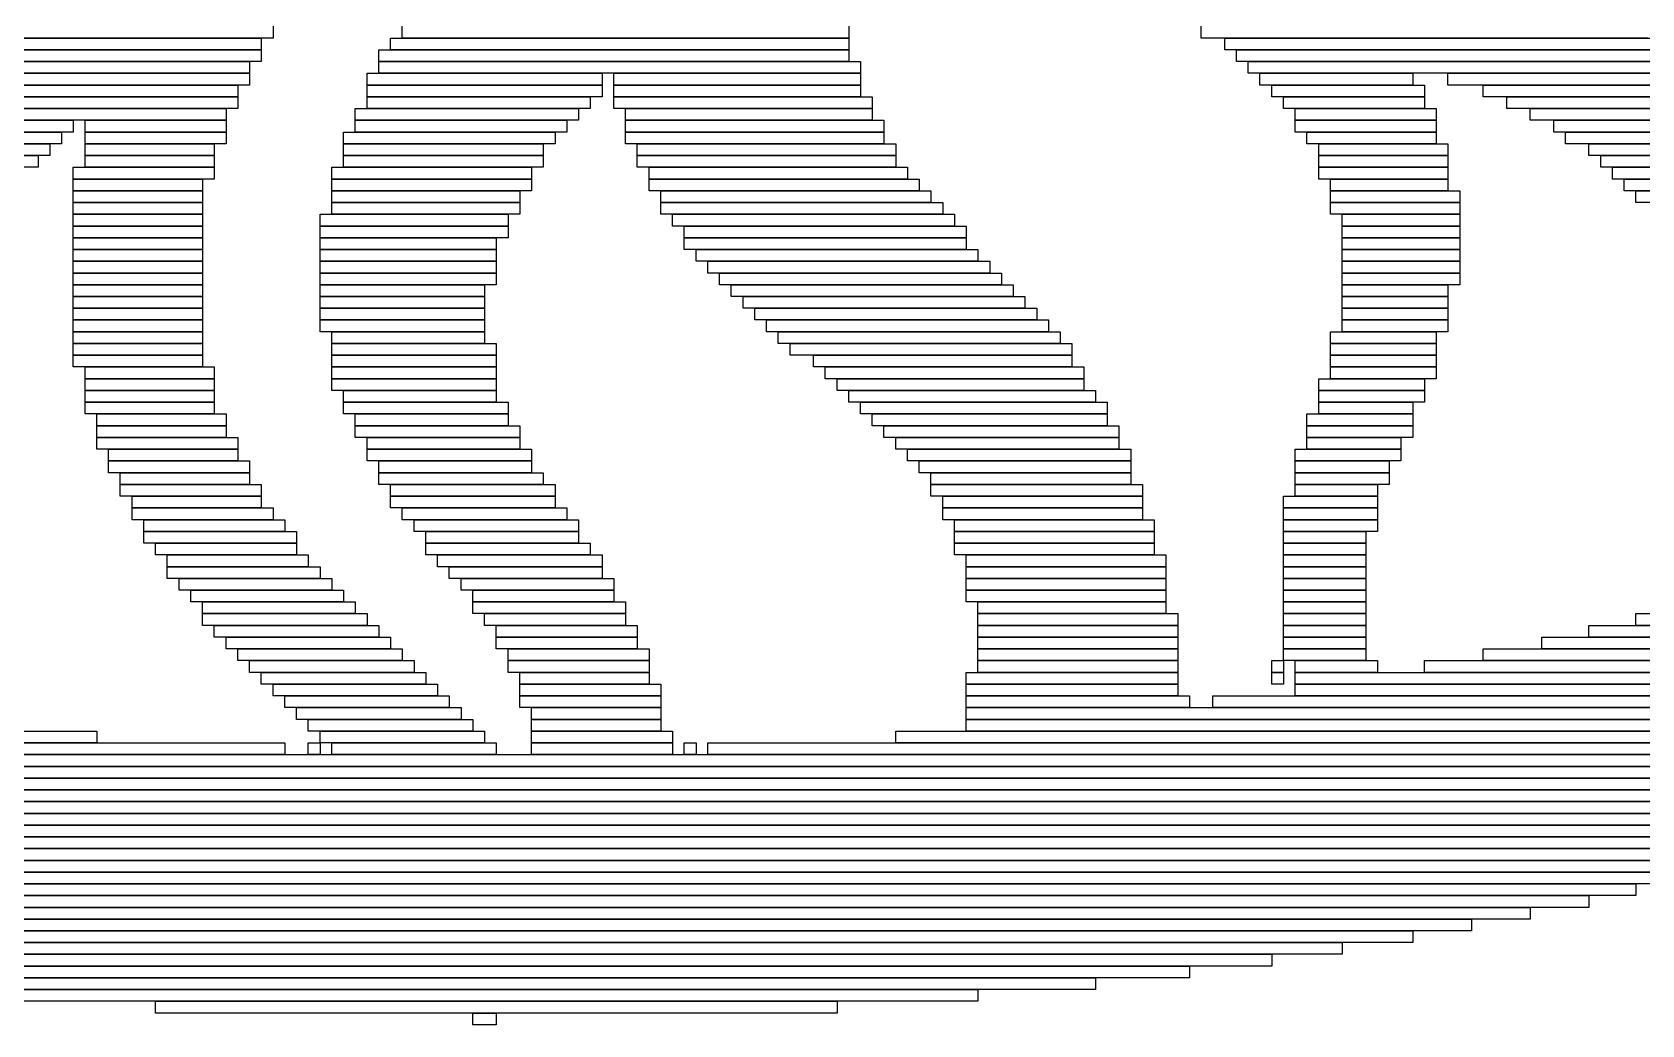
# Model space of a CAD drawing. Extents: x 48 to 975, y 50 to 982.
# Drawn here: x 471.5 to 608.5, y 50 to 134.5 of the extents above; entities that cross this region are included whole.
import ezdxf

# ---------------------------------------------------------------- set-up
doc = ezdxf.new("R2010")
doc.units = 0

msp = doc.modelspace()

# ---------------------------------------------------------------- linework, layer by layer
for p, q in [((492, 135), (492, 134)), ((503, 134), (503, 135)), ((541, 135), (541, 134)), ((571, 134), (571, 135)), ((457, 133), (491, 133)), ((458, 134), (491, 134)), ((491, 133), (458, 133)), ((492, 134), (459, 134)), ((491, 134), (491, 133)), ((491, 133), (491, 132)), ((501, 133), (541, 133)), ((501, 132), (501, 133)), ((502, 134), (541, 134)), ((502, 133), (502, 134)), ((541, 133), (502, 133)), ((541, 134), (503, 134)), ((541, 134), (541, 133)), ((541, 133), (541, 132)), ((609, 134), (571, 134)), ((573, 134), (611, 134)), ((573, 133), (573, 134)), ((611, 133), (573, 133)), ((574, 133), (612, 133)), ((574, 132), (574, 133)), ((456, 132), (490, 132)), ((491, 132), (457, 132)), ((490, 132), (490, 131)), ((541, 132), (501, 132)), ((501, 132), (542, 132)), ((501, 131), (501, 132)), ((542, 132), (542, 131)), ((612, 132), (574, 132)), ((575, 132), (613, 132)), ((575, 131), (575, 132)), ((455, 131), (490, 131)), ((490, 131), (456, 131)), ((490, 131), (490, 130)), ((500, 131), (520, 131)), ((500, 130), (500, 131)), ((542, 131), (501, 131)), ((520, 131), (520, 130)), ((521, 131), (542, 131)), ((521, 130), (521, 131)), ((542, 131), (542, 130)), ((613, 131), (575, 131)), ((576, 131), (589, 131)), ((576, 130), (576, 131)), ((589, 131), (589, 130)), ((592, 131), (614, 131)), ((592, 130), (592, 131)), ((453, 129), (489, 129)), ((454, 130), (489, 130)), ((489, 129), (454, 129)), ((490, 130), (455, 130)), ((489, 130), (489, 129)), ((489, 129), (489, 128)), ((520, 130), (500, 130)), ((500, 130), (520, 130)), ((500, 129), (500, 130)), ((520, 129), (500, 129)), ((500, 129), (519, 129)), ((500, 128), (500, 129)), ((519, 129), (519, 128)), ((520, 130), (520, 129)), ((542, 130), (521, 130)), ((521, 130), (542, 130)), ((521, 129), (521, 130)), ((542, 129), (521, 129)), ((521, 129), (543, 129)), ((521, 128), (521, 129)), ((542, 130), (542, 129)), ((543, 129), (543, 128)), ((589, 130), (576, 130)), ((577, 130), (590, 130)), ((577, 129), (577, 130)), ((590, 129), (577, 129)), ((578, 129), (590, 129)), ((578, 128), (578, 129)), ((590, 130), (590, 129)), ((590, 129), (590, 128)), ((614, 130), (592, 130)), ((595, 130), (615, 130)), ((595, 129), (595, 130)), ((615, 129), (595, 129)), ((597, 129), (616, 129)), ((597, 128), (597, 129)), ((452, 128), (488, 128)), ((489, 128), (453, 128)), ((488, 128), (488, 127)), ((499, 128), (518, 128)), ((499, 127), (499, 128)), ((519, 128), (500, 128)), ((518, 128), (518, 127)), ((543, 128), (521, 128)), ((522, 128), (543, 128)), ((522, 127), (522, 128)), ((543, 128), (543, 127)), ((590, 128), (578, 128)), ((579, 128), (591, 128)), ((579, 127), (579, 128)), ((591, 128), (591, 127)), ((616, 128), (597, 128)), ((599, 128), (616, 128)), ((599, 127), (599, 128)), ((451, 127), (475, 127)), ((488, 127), (452, 127)), ((475, 127), (475, 126)), ((476, 127), (488, 127)), ((476, 126), (476, 127)), ((488, 127), (488, 126)), ((518, 127), (499, 127)), ((499, 127), (517, 127)), ((499, 126), (499, 127)), ((517, 127), (517, 126)), ((543, 127), (522, 127)), ((522, 127), (544, 127)), ((522, 126), (522, 127)), ((544, 127), (544, 126)), ((591, 127), (579, 127)), ((579, 127), (591, 127)), ((579, 126), (579, 127)), ((591, 127), (591, 126)), ((616, 127), (599, 127)), ((601, 127), (617, 127)), ((601, 126), (601, 127)), ((449, 125), (473, 125)), ((450, 126), (474, 126)), ((474, 125), (450, 125)), ((475, 126), (451, 126)), ((473, 125), (473, 124)), ((474, 126), (474, 125)), ((488, 126), (476, 126)), ((476, 126), (488, 126)), ((476, 125), (476, 126)), ((488, 125), (476, 125)), ((476, 125), (487, 125)), ((476, 124), (476, 125)), ((487, 125), (487, 124)), ((488, 126), (488, 125)), ((498, 126), (516, 126)), ((498, 125), (498, 126)), ((516, 125), (498, 125)), ((498, 125), (515, 125)), ((498, 124), (498, 125)), ((517, 126), (499, 126)), ((515, 125), (515, 124)), ((516, 126), (516, 125)), ((544, 126), (522, 126)), ((522, 126), (544, 126)), ((522, 125), (522, 126)), ((544, 125), (522, 125)), ((523, 125), (545, 125)), ((523, 124), (523, 125)), ((544, 126), (544, 125)), ((545, 125), (545, 124)), ((591, 126), (579, 126)), ((580, 126), (591, 126)), ((580, 125), (580, 126)), ((591, 125), (580, 125)), ((581, 125), (592, 125)), ((581, 124), (581, 125)), ((591, 126), (591, 125)), ((592, 125), (592, 124)), ((617, 126), (601, 126)), ((602, 126), (618, 126)), ((602, 125), (602, 126)), ((618, 125), (602, 125)), ((604, 125), (619, 125)), ((604, 124), (604, 125)), ((448, 124), (472, 124)), ((473, 124), (449, 124)), ((472, 124), (472, 123)), ((487, 124), (476, 124)), ((476, 124), (487, 124)), ((476, 123), (476, 124)), ((487, 124), (487, 123)), ((515, 124), (498, 124)), ((498, 124), (515, 124)), ((498, 123), (498, 124)), ((515, 124), (515, 123)), ((545, 124), (523, 124)), ((523, 124), (545, 124)), ((523, 123), (523, 124)), ((545, 124), (545, 123)), ((592, 124), (581, 124)), ((581, 124), (592, 124)), ((581, 123), (581, 124)), ((592, 124), (592, 123)), ((619, 124), (604, 124)), ((605, 124), (619, 124)), ((605, 123), (605, 124)), ((472, 123), (448, 123)), ((475, 123), (487, 123)), ((475, 122), (475, 123)), ((487, 122), (475, 122)), ((475, 122), (486, 122)), ((475, 121), (475, 122)), ((487, 123), (476, 123)), ((486, 122), (486, 121)), ((487, 123), (487, 122)), ((497, 123), (514, 123)), ((497, 122), (497, 123)), ((514, 122), (497, 122)), ((497, 122), (514, 122)), ((497, 121), (497, 122)), ((515, 123), (498, 123)), ((514, 123), (514, 122)), ((514, 122), (514, 121)), ((545, 123), (523, 123)), ((524, 123), (546, 123)), ((524, 122), (524, 123)), ((546, 122), (524, 122)), ((524, 122), (547, 122)), ((524, 121), (524, 122)), ((546, 123), (546, 122)), ((547, 122), (547, 121)), ((592, 123), (581, 123)), ((581, 123), (592, 123)), ((581, 122), (581, 123)), ((592, 122), (581, 122)), ((582, 122), (592, 122)), ((582, 121), (582, 122)), ((592, 123), (592, 122)), ((592, 122), (592, 121)), ((619, 123), (605, 123)), ((606, 123), (620, 123)), ((606, 122), (606, 123)), ((620, 122), (606, 122)), ((607, 122), (621, 122)), ((607, 121), (607, 122)), ((486, 121), (475, 121)), ((475, 121), (486, 121)), ((475, 120), (475, 121)), ((486, 121), (486, 120)), ((514, 121), (497, 121)), ((497, 121), (513, 121)), ((497, 120), (497, 121)), ((513, 121), (513, 120)), ((547, 121), (524, 121)), ((525, 121), (548, 121)), ((525, 120), (525, 121)), ((548, 121), (548, 120)), ((592, 121), (582, 121)), ((582, 121), (593, 121)), ((582, 120), (582, 121)), ((593, 121), (593, 120)), ((621, 121), (607, 121)), ((608, 121), (621, 121)), ((608, 120), (608, 121)), ((486, 120), (475, 120)), ((475, 120), (486, 120)), ((475, 119), (475, 120)), ((486, 120), (486, 119)), ((513, 120), (497, 120)), ((497, 120), (513, 120)), ((497, 119), (497, 120)), ((513, 120), (513, 119)), ((548, 120), (525, 120)), ((525, 120), (549, 120)), ((525, 119), (525, 120)), ((549, 120), (549, 119)), ((593, 120), (582, 120)), ((582, 120), (593, 120)), ((582, 119), (582, 120)), ((593, 120), (593, 119)), ((621, 120), (608, 120)), ((486, 119), (475, 119)), ((475, 119), (486, 119)), ((475, 118), (475, 119)), ((486, 118), (475, 118)), ((475, 118), (486, 118)), ((475, 117), (475, 118)), ((486, 119), (486, 118)), ((486, 118), (486, 117)), ((496, 119), (512, 119)), ((496, 118), (496, 119)), ((512, 118), (496, 118)), ((496, 118), (512, 118)), ((496, 117), (496, 118)), ((513, 119), (497, 119)), ((512, 119), (512, 118)), ((512, 118), (512, 117)), ((549, 119), (525, 119)), ((526, 119), (550, 119)), ((526, 118), (526, 119)), ((550, 118), (526, 118)), ((527, 118), (551, 118)), ((527, 117), (527, 118)), ((550, 119), (550, 118)), ((551, 118), (551, 117)), ((593, 119), (582, 119)), ((583, 119), (593, 119)), ((583, 118), (583, 119)), ((593, 118), (583, 118)), ((583, 118), (593, 118)), ((583, 117), (583, 118)), ((593, 119), (593, 118)), ((593, 118), (593, 117)), ((486, 117), (475, 117)), ((475, 117), (486, 117)), ((475, 116), (475, 117)), ((486, 117), (486, 116)), ((512, 117), (496, 117)), ((496, 117), (511, 117)), ((496, 116), (496, 117)), ((511, 117), (511, 116)), ((551, 117), (527, 117)), ((527, 117), (551, 117)), ((527, 116), (527, 117)), ((551, 117), (551, 116)), ((593, 117), (583, 117)), ((583, 117), (593, 117)), ((583, 116), (583, 117)), ((593, 117), (593, 116)), ((486, 116), (475, 116)), ((475, 116), (486, 116)), ((475, 115), (475, 116)), ((486, 116), (486, 115)), ((511, 116), (496, 116)), ((496, 116), (511, 116)), ((496, 115), (496, 116)), ((511, 116), (511, 115)), ((551, 116), (527, 116)), ((528, 116), (552, 116)), ((528, 115), (528, 116)), ((552, 116), (552, 115)), ((593, 116), (583, 116)), ((583, 116), (593, 116)), ((583, 115), (583, 116)), ((593, 116), (593, 115)), ((486, 115), (475, 115)), ((475, 115), (486, 115)), ((475, 114), (475, 115)), ((486, 114), (475, 114)), ((475, 114), (486, 114)), ((475, 113), (475, 114)), ((486, 115), (486, 114)), ((486, 114), (486, 113)), ((511, 115), (496, 115)), ((496, 115), (511, 115)), ((496, 114), (496, 115)), ((511, 114), (496, 114)), ((496, 114), (511, 114)), ((496, 113), (496, 114)), ((511, 115), (511, 114)), ((511, 114), (511, 113)), ((552, 115), (528, 115)), ((529, 115), (553, 115)), ((529, 114), (529, 115)), ((553, 114), (529, 114)), ((530, 114), (554, 114)), ((530, 113), (530, 114)), ((553, 115), (553, 114)), ((554, 114), (554, 113)), ((593, 115), (583, 115)), ((583, 115), (593, 115)), ((583, 114), (583, 115)), ((593, 114), (583, 114)), ((583, 114), (593, 114)), ((583, 113), (583, 114)), ((593, 115), (593, 114)), ((593, 114), (593, 113)), ((486, 113), (475, 113)), ((475, 113), (486, 113)), ((475, 112), (475, 113)), ((486, 113), (486, 112)), ((511, 113), (496, 113)), ((496, 113), (510, 113)), ((496, 112), (496, 113)), ((510, 113), (510, 112)), ((554, 113), (530, 113)), ((531, 113), (555, 113)), ((531, 112), (531, 113)), ((555, 113), (555, 112)), ((593, 113), (583, 113)), ((583, 113), (592, 113)), ((583, 112), (583, 113)), ((592, 113), (592, 112)), ((486, 112), (475, 112)), ((475, 112), (486, 112)), ((475, 111), (475, 112)), ((486, 111), (475, 111)), ((475, 111), (486, 111)), ((475, 110), (475, 111)), ((486, 112), (486, 111)), ((486, 111), (486, 110)), ((510, 112), (496, 112)), ((496, 112), (510, 112)), ((496, 111), (496, 112)), ((510, 111), (496, 111)), ((496, 111), (510, 111)), ((496, 110), (496, 111)), ((510, 112), (510, 111)), ((510, 111), (510, 110)), ((555, 112), (531, 112)), ((532, 112), (556, 112)), ((532, 111), (532, 112)), ((556, 111), (532, 111)), ((533, 111), (557, 111)), ((533, 110), (533, 111)), ((556, 112), (556, 111)), ((557, 111), (557, 110)), ((592, 112), (583, 112)), ((583, 112), (592, 112)), ((583, 111), (583, 112)), ((592, 111), (583, 111)), ((583, 111), (592, 111)), ((583, 110), (583, 111)), ((592, 112), (592, 111)), ((592, 111), (592, 110)), ((486, 110), (475, 110)), ((475, 110), (486, 110)), ((475, 109), (475, 110)), ((486, 110), (486, 109)), ((510, 110), (496, 110)), ((496, 110), (510, 110)), ((496, 109), (496, 110)), ((510, 110), (510, 109)), ((557, 110), (533, 110)), ((534, 110), (558, 110)), ((534, 109), (534, 110)), ((558, 110), (558, 109)), ((592, 110), (583, 110)), ((583, 110), (592, 110)), ((583, 109), (583, 110)), ((592, 110), (592, 109)), ((486, 109), (475, 109)), ((475, 109), (486, 109)), ((475, 108), (475, 109)), ((486, 109), (486, 108)), ((510, 109), (496, 109)), ((497, 109), (510, 109)), ((497, 108), (497, 109)), ((510, 109), (510, 108)), ((558, 109), (534, 109)), ((535, 109), (559, 109)), ((535, 108), (535, 109)), ((559, 109), (559, 108)), ((582, 109), (591, 109)), ((582, 108), (582, 109)), ((592, 109), (583, 109)), ((591, 109), (591, 108)), ((486, 108), (475, 108)), ((475, 108), (486, 108)), ((475, 107), (475, 108)), ((486, 107), (475, 107)), ((475, 107), (486, 107)), ((475, 106), (475, 107)), ((486, 108), (486, 107)), ((486, 107), (486, 106)), ((510, 108), (497, 108)), ((497, 108), (511, 108)), ((497, 107), (497, 108)), ((511, 107), (497, 107)), ((497, 107), (511, 107)), ((497, 106), (497, 107)), ((511, 108), (511, 107)), ((511, 107), (511, 106)), ((559, 108), (535, 108)), ((536, 108), (560, 108)), ((536, 107), (536, 108)), ((560, 107), (536, 107)), ((538, 107), (560, 107)), ((538, 106), (538, 107)), ((560, 108), (560, 107)), ((560, 107), (560, 106)), ((591, 108), (582, 108)), ((582, 108), (591, 108)), ((582, 107), (582, 108)), ((591, 107), (582, 107)), ((582, 107), (591, 107)), ((582, 106), (582, 107)), ((591, 108), (591, 107)), ((591, 107), (591, 106)), ((486, 106), (475, 106)), ((476, 106), (487, 106)), ((476, 105), (476, 106)), ((487, 106), (487, 105)), ((511, 106), (497, 106)), ((497, 106), (511, 106)), ((497, 105), (497, 106)), ((511, 106), (511, 105)), ((560, 106), (538, 106)), ((539, 106), (561, 106)), ((539, 105), (539, 106)), ((561, 106), (561, 105)), ((591, 106), (582, 106)), ((582, 106), (591, 106)), ((582, 105), (582, 106)), ((591, 106), (591, 105)), ((487, 105), (476, 105)), ((476, 105), (487, 105)), ((476, 104), (476, 105)), ((487, 105), (487, 104)), ((511, 105), (497, 105)), ((497, 105), (511, 105)), ((497, 104), (497, 105)), ((511, 105), (511, 104)), ((561, 105), (539, 105)), ((540, 105), (561, 105)), ((540, 104), (540, 105)), ((561, 105), (561, 104)), ((581, 105), (590, 105)), ((581, 104), (581, 105)), ((591, 105), (582, 105)), ((590, 105), (590, 104)), ((487, 104), (476, 104)), ((476, 104), (487, 104)), ((476, 103), (476, 104)), ((487, 103), (476, 103)), ((476, 103), (487, 103)), ((476, 102), (476, 103)), ((487, 104), (487, 103)), ((487, 103), (487, 102)), ((511, 104), (497, 104)), ((498, 104), (511, 104)), ((498, 103), (498, 104)), ((511, 103), (498, 103)), ((498, 103), (512, 103)), ((498, 102), (498, 103)), ((511, 104), (511, 103)), ((512, 103), (512, 102)), ((561, 104), (540, 104)), ((541, 104), (562, 104)), ((541, 103), (541, 104)), ((562, 103), (541, 103)), ((542, 103), (563, 103)), ((542, 102), (542, 103)), ((562, 104), (562, 103)), ((563, 103), (563, 102)), ((590, 104), (581, 104)), ((581, 104), (590, 104)), ((581, 103), (581, 104)), ((590, 103), (581, 103)), ((581, 103), (589, 103)), ((581, 102), (581, 103)), ((589, 103), (589, 102)), ((590, 104), (590, 103)), ((487, 102), (476, 102)), ((477, 102), (488, 102)), ((477, 101), (477, 102)), ((488, 102), (488, 101)), ((512, 102), (498, 102)), ((499, 102), (512, 102)), ((499, 101), (499, 102)), ((512, 102), (512, 101)), ((563, 102), (542, 102)), ((543, 102), (563, 102)), ((543, 101), (543, 102)), ((563, 102), (563, 101)), ((580, 102), (589, 102)), ((580, 101), (580, 102)), ((589, 102), (581, 102)), ((589, 102), (589, 101)), ((488, 101), (477, 101)), ((477, 101), (488, 101)), ((477, 100), (477, 101)), ((488, 101), (488, 100)), ((512, 101), (499, 101)), ((499, 101), (513, 101)), ((499, 100), (499, 101)), ((513, 101), (513, 100)), ((563, 101), (543, 101)), ((544, 101), (564, 101)), ((544, 100), (544, 101)), ((564, 101), (564, 100)), ((589, 101), (580, 101)), ((580, 101), (589, 101)), ((580, 100), (580, 101)), ((589, 101), (589, 100)), ((488, 100), (477, 100)), ((477, 100), (489, 100)), ((477, 99), (477, 100)), ((489, 99), (477, 99)), ((478, 99), (489, 99)), ((478, 98), (478, 99)), ((489, 100), (489, 99)), ((489, 99), (489, 98)), ((513, 100), (499, 100)), ((500, 100), (513, 100)), ((500, 99), (500, 100)), ((513, 99), (500, 99)), ((500, 99), (514, 99)), ((500, 98), (500, 99)), ((513, 100), (513, 99)), ((514, 99), (514, 98)), ((564, 100), (544, 100)), ((545, 100), (564, 100)), ((545, 99), (545, 100)), ((564, 99), (545, 99)), ((546, 99), (565, 99)), ((546, 98), (546, 99)), ((564, 100), (564, 99)), ((565, 99), (565, 98)), ((579, 99), (588, 99)), ((579, 98), (579, 99)), ((589, 100), (580, 100)), ((580, 100), (588, 100)), ((580, 99), (580, 100)), ((588, 99), (580, 99)), ((588, 100), (588, 99)), ((588, 99), (588, 98)), ((489, 98), (478, 98)), ((478, 98), (490, 98)), ((478, 97), (478, 98)), ((490, 98), (490, 97)), ((514, 98), (500, 98)), ((501, 98), (514, 98)), ((501, 97), (501, 98)), ((514, 98), (514, 97)), ((565, 98), (546, 98)), ((547, 98), (565, 98)), ((547, 97), (547, 98)), ((565, 98), (565, 97)), ((588, 98), (579, 98)), ((579, 98), (587, 98)), ((579, 97), (579, 98)), ((587, 98), (587, 97)), ((490, 97), (478, 97)), ((479, 97), (490, 97)), ((479, 96), (479, 97)), ((490, 96), (479, 96)), ((479, 96), (491, 96)), ((479, 95), (479, 96)), ((490, 97), (490, 96)), ((491, 96), (491, 95)), ((514, 97), (501, 97)), ((501, 97), (515, 97)), ((501, 96), (501, 97)), ((515, 96), (501, 96)), ((502, 96), (516, 96)), ((502, 95), (502, 96)), ((515, 97), (515, 96)), ((516, 96), (516, 95)), ((565, 97), (547, 97)), ((548, 97), (565, 97)), ((548, 96), (548, 97)), ((565, 96), (548, 96)), ((548, 96), (566, 96)), ((548, 95), (548, 96)), ((565, 97), (565, 96)), ((566, 96), (566, 95)), ((587, 97), (579, 97)), ((579, 97), (587, 97)), ((579, 96), (579, 97)), ((587, 96), (579, 96)), ((579, 96), (586, 96)), ((579, 95), (579, 96)), ((586, 96), (586, 95)), ((587, 97), (587, 96)), ((491, 95), (479, 95)), ((480, 95), (491, 95)), ((480, 94), (480, 95)), ((491, 95), (491, 94)), ((516, 95), (502, 95)), ((502, 95), (516, 95)), ((502, 94), (502, 95)), ((516, 95), (516, 94)), ((566, 95), (548, 95)), ((549, 95), (566, 95)), ((549, 94), (549, 95)), ((566, 95), (566, 94)), ((578, 95), (586, 95)), ((578, 94), (578, 95)), ((586, 95), (579, 95)), ((586, 95), (586, 94)), ((491, 94), (480, 94)), ((480, 94), (492, 94)), ((480, 93), (480, 94)), ((492, 94), (492, 93)), ((516, 94), (502, 94)), ((503, 94), (517, 94)), ((503, 93), (503, 94)), ((517, 94), (517, 93)), ((566, 94), (549, 94)), ((549, 94), (566, 94)), ((549, 93), (549, 94)), ((566, 94), (566, 93)), ((586, 94), (578, 94)), ((578, 94), (586, 94)), ((578, 93), (578, 94)), ((586, 94), (586, 93)), ((492, 93), (480, 93)), ((481, 93), (493, 93)), ((481, 92), (481, 93)), ((493, 92), (481, 92)), ((481, 92), (494, 92)), ((481, 91), (481, 92)), ((493, 93), (493, 92)), ((494, 92), (494, 91)), ((517, 93), (503, 93)), ((504, 93), (518, 93)), ((504, 92), (504, 93)), ((518, 92), (504, 92)), ((505, 92), (518, 92)), ((505, 91), (505, 92)), ((518, 93), (518, 92)), ((518, 92), (518, 91)), ((566, 93), (549, 93)), ((550, 93), (567, 93)), ((550, 92), (550, 93)), ((567, 92), (550, 92)), ((550, 92), (567, 92)), ((550, 91), (550, 92)), ((567, 93), (567, 92)), ((567, 92), (567, 91)), ((586, 93), (578, 93)), ((578, 93), (586, 93)), ((578, 92), (578, 93)), ((586, 92), (578, 92)), ((578, 92), (585, 92)), ((578, 91), (578, 92)), ((585, 92), (585, 91)), ((586, 93), (586, 92)), ((494, 91), (481, 91)), ((482, 91), (494, 91)), ((482, 90), (482, 91)), ((494, 91), (494, 90)), ((518, 91), (505, 91)), ((505, 91), (519, 91)), ((505, 90), (505, 91)), ((519, 91), (519, 90)), ((567, 91), (550, 91)), ((550, 91), (567, 91)), ((550, 90), (550, 91)), ((567, 91), (567, 90)), ((585, 91), (578, 91)), ((578, 91), (585, 91)), ((578, 90), (578, 91)), ((585, 91), (585, 90)), ((494, 90), (482, 90)), ((483, 90), (495, 90)), ((483, 89), (483, 90)), ((495, 90), (495, 89)), ((519, 90), (505, 90)), ((506, 90), (520, 90)), ((506, 89), (506, 90)), ((520, 90), (520, 89)), ((567, 90), (550, 90)), ((551, 90), (568, 90)), ((551, 89), (551, 90)), ((568, 90), (568, 89)), ((585, 90), (578, 90)), ((578, 90), (585, 90)), ((578, 89), (578, 90)), ((585, 90), (585, 89)), ((495, 89), (483, 89)), ((483, 89), (496, 89)), ((483, 88), (483, 89)), ((496, 88), (483, 88)), ((484, 88), (497, 88)), ((484, 87), (484, 88)), ((496, 89), (496, 88)), ((497, 88), (497, 87)), ((520, 89), (506, 89)), ((507, 89), (520, 89)), ((507, 88), (507, 89)), ((520, 88), (507, 88)), ((508, 88), (521, 88)), ((508, 87), (508, 88)), ((520, 89), (520, 88)), ((521, 88), (521, 87)), ((568, 89), (551, 89)), ((551, 89), (568, 89)), ((551, 88), (551, 89)), ((568, 88), (551, 88)), ((551, 88), (568, 88)), ((551, 87), (551, 88)), ((568, 89), (568, 88)), ((568, 88), (568, 87)), ((585, 89), (578, 89)), ((578, 89), (585, 89)), ((578, 88), (578, 89)), ((585, 88), (578, 88)), ((578, 88), (585, 88)), ((578, 87), (578, 88)), ((585, 89), (585, 88)), ((585, 88), (585, 87)), ((497, 87), (484, 87)), ((485, 87), (498, 87)), ((485, 86), (485, 87)), ((498, 87), (498, 86)), ((521, 87), (508, 87)), ((509, 87), (521, 87)), ((509, 86), (509, 87)), ((521, 87), (521, 86)), ((568, 87), (551, 87)), ((551, 87), (568, 87)), ((551, 86), (551, 87)), ((568, 87), (568, 86)), ((585, 87), (578, 87)), ((578, 87), (585, 87)), ((578, 86), (578, 87)), ((585, 87), (585, 86)), ((498, 86), (485, 86)), ((486, 86), (499, 86)), ((486, 85), (486, 86)), ((499, 85), (486, 85)), ((486, 85), (500, 85)), ((486, 84), (486, 85)), ((499, 86), (499, 85)), ((500, 85), (500, 84)), ((521, 86), (509, 86)), ((509, 86), (522, 86)), ((509, 85), (509, 86)), ((522, 85), (509, 85)), ((510, 85), (522, 85)), ((510, 84), (510, 85)), ((522, 86), (522, 85)), ((522, 85), (522, 84)), ((568, 86), (551, 86)), ((552, 86), (568, 86)), ((552, 85), (552, 86)), ((568, 85), (552, 85)), ((552, 85), (569, 85)), ((552, 84), (552, 85)), ((568, 86), (568, 85)), ((569, 85), (569, 84)), ((585, 86), (578, 86)), ((578, 86), (585, 86)), ((578, 85), (578, 86)), ((585, 85), (578, 85)), ((578, 85), (585, 85)), ((578, 84), (578, 85)), ((585, 86), (585, 85)), ((585, 85), (585, 84)), ((608, 85), (680, 85)), ((608, 84), (608, 85)), ((500, 84), (486, 84)), ((487, 84), (501, 84)), ((487, 83), (487, 84)), ((501, 84), (501, 83)), ((522, 84), (510, 84)), ((511, 84), (523, 84)), ((511, 83), (511, 84)), ((523, 84), (523, 83)), ((569, 84), (552, 84)), ((552, 84), (569, 84)), ((552, 83), (552, 84)), ((569, 84), (569, 83)), ((585, 84), (578, 84)), ((578, 84), (585, 84)), ((578, 83), (578, 84)), ((585, 84), (585, 83)), ((604, 84), (677, 84)), ((604, 83), (604, 84)), ((680, 84), (608, 84)), ((501, 83), (487, 83)), ((488, 83), (502, 83)), ((488, 82), (488, 83)), ((502, 83), (502, 82)), ((523, 83), (511, 83)), ((511, 83), (523, 83)), ((511, 82), (511, 83)), ((523, 83), (523, 82)), ((569, 83), (552, 83)), ((552, 83), (569, 83)), ((552, 82), (552, 83)), ((569, 83), (569, 82)), ((585, 83), (578, 83)), ((578, 83), (585, 83)), ((578, 82), (578, 83)), ((585, 83), (585, 82)), ((600, 83), (675, 83)), ((600, 82), (600, 83)), ((677, 83), (604, 83)), ((502, 82), (488, 82)), ((489, 82), (503, 82)), ((489, 81), (489, 82)), ((503, 81), (489, 81)), ((490, 81), (504, 81)), ((490, 80), (490, 81)), ((503, 82), (503, 81)), ((504, 81), (504, 80)), ((523, 82), (511, 82)), ((512, 82), (524, 82)), ((512, 81), (512, 82)), ((524, 81), (512, 81)), ((512, 81), (524, 81)), ((512, 80), (512, 81)), ((524, 82), (524, 81)), ((524, 81), (524, 80)), ((569, 82), (552, 82)), ((552, 82), (569, 82)), ((552, 81), (552, 82)), ((569, 81), (552, 81)), ((552, 81), (569, 81)), ((552, 80), (552, 81)), ((569, 82), (569, 81)), ((569, 81), (569, 80)), ((577, 81), (578, 81)), ((577, 80), (577, 81)), ((585, 82), (578, 82)), ((578, 82), (585, 82)), ((578, 81), (578, 82)), ((585, 81), (578, 81)), ((578, 81), (578, 80)), ((579, 81), (586, 81)), ((579, 80), (579, 81)), ((585, 82), (585, 81)), ((586, 81), (586, 80)), ((590, 81), (670, 81)), ((590, 80), (590, 81)), ((595, 82), (672, 82)), ((595, 81), (595, 82)), ((672, 81), (595, 81)), ((675, 82), (600, 82)), ((504, 80), (490, 80)), ((491, 80), (505, 80)), ((491, 79), (491, 80)), ((505, 80), (505, 79)), ((524, 80), (512, 80)), ((513, 80), (524, 80)), ((513, 79), (513, 80)), ((524, 80), (524, 79)), ((551, 80), (569, 80)), ((551, 79), (551, 80)), ((569, 80), (552, 80)), ((569, 80), (569, 79)), ((578, 80), (577, 80)), ((577, 80), (578, 80)), ((577, 79), (577, 80)), ((578, 80), (578, 79)), ((586, 80), (579, 80)), ((579, 80), (667, 80)), ((579, 79), (579, 80)), ((670, 80), (590, 80)), ((505, 79), (491, 79)), ((492, 79), (506, 79)), ((492, 78), (492, 79)), ((506, 79), (506, 78)), ((524, 79), (513, 79)), ((513, 79), (525, 79)), ((513, 78), (513, 79)), ((525, 79), (525, 78)), ((569, 79), (551, 79)), ((551, 79), (569, 79)), ((551, 78), (551, 79)), ((569, 79), (569, 78)), ((578, 79), (577, 79)), ((667, 79), (579, 79)), ((579, 79), (664, 79)), ((579, 78), (579, 79)), ((506, 78), (492, 78)), ((493, 78), (507, 78)), ((493, 77), (493, 78)), ((507, 77), (493, 77)), ((494, 77), (508, 77)), ((494, 76), (494, 77)), ((507, 78), (507, 77)), ((508, 77), (508, 76)), ((525, 78), (513, 78)), ((513, 78), (525, 78)), ((513, 77), (513, 78)), ((525, 77), (513, 77)), ((514, 77), (525, 77)), ((514, 76), (514, 77)), ((525, 78), (525, 77)), ((525, 77), (525, 76)), ((569, 78), (551, 78)), ((551, 78), (570, 78)), ((551, 77), (551, 78)), ((570, 77), (551, 77)), ((551, 77), (659, 77)), ((551, 76), (551, 77)), ((570, 78), (570, 77)), ((572, 78), (662, 78)), ((572, 77), (572, 78)), ((662, 77), (572, 77)), ((664, 78), (579, 78)), ((508, 76), (494, 76)), ((495, 76), (509, 76)), ((495, 75), (495, 76)), ((509, 76), (509, 75)), ((525, 76), (514, 76)), ((514, 76), (525, 76)), ((514, 75), (514, 76)), ((525, 76), (525, 75)), ((659, 76), (551, 76)), ((551, 76), (656, 76)), ((551, 75), (551, 76)), ((370, 75), (477, 75)), ((477, 74), (370, 74)), ((373, 74), (493, 74)), ((477, 75), (477, 74)), ((493, 74), (493, 73)), ((509, 75), (495, 75)), ((495, 74), (496, 74)), ((495, 73), (495, 74)), ((496, 75), (510, 75)), ((496, 74), (496, 75)), ((510, 74), (496, 74)), ((496, 74), (496, 73)), ((497, 74), (511, 74)), ((497, 73), (497, 74)), ((510, 75), (510, 74)), ((511, 74), (511, 73)), ((525, 75), (514, 75)), ((514, 75), (526, 75)), ((514, 74), (514, 75)), ((526, 74), (514, 74)), ((514, 74), (526, 74)), ((514, 73), (514, 74)), ((526, 75), (526, 74)), ((526, 74), (526, 73)), ((527, 74), (528, 74)), ((527, 73), (527, 74)), ((528, 74), (528, 73)), ((529, 74), (651, 74)), ((529, 73), (529, 74)), ((545, 75), (654, 75)), ((545, 74), (545, 75)), ((654, 74), (545, 74)), ((656, 75), (551, 75)), ((493, 73), (373, 73)), ((376, 73), (648, 73)), ((496, 73), (495, 73)), ((511, 73), (497, 73)), ((526, 73), (514, 73)), ((528, 73), (527, 73)), ((651, 73), (529, 73)), ((648, 72), (376, 72)), ((379, 72), (644, 72)), ((644, 71), (379, 71)), ((382, 71), (641, 71)), ((641, 70), (382, 70)), ((385, 70), (638, 70)), ((638, 69), (385, 69)), ((389, 69), (635, 69)), ((635, 68), (389, 68)), ((392, 68), (632, 68)), ((632, 67), (392, 67)), ((395, 67), (628, 67)), ((628, 66), (395, 66)), ((399, 66), (624, 66)), ((624, 65), (399, 65)), ((402, 65), (620, 65)), ((620, 64), (402, 64)), ((406, 64), (616, 64)), ((616, 63), (406, 63)), ((411, 63), (612, 63)), ((612, 62), (411, 62)), ((415, 62), (608, 62)), ((608, 62), (608, 61)), ((608, 61), (415, 61)), ((419, 61), (604, 61)), ((604, 61), (604, 60)), ((604, 60), (419, 60)), ((424, 60), (599, 60)), ((599, 59), (424, 59)), ((429, 59), (594, 59)), ((594, 59), (594, 58)), ((599, 60), (599, 59)), ((594, 58), (429, 58)), ((434, 58), (589, 58)), ((589, 58), (589, 57)), ((589, 57), (434, 57)), ((440, 57), (583, 57)), ((583, 57), (583, 56)), ((583, 56), (440, 56)), ((446, 56), (577, 56)), ((577, 55), (446, 55)), ((452, 55), (570, 55)), ((570, 55), (570, 54)), ((577, 56), (577, 55)), ((570, 54), (452, 54)), ((460, 54), (562, 54)), ((562, 54), (562, 53)), ((562, 53), (460, 53)), ((470, 53), (552, 53)), ((552, 53), (552, 52)), ((552, 52), (470, 52)), ((482, 52), (540, 52)), ((482, 51), (482, 52)), ((540, 51), (482, 51)), ((509, 51), (511, 51)), ((509, 50), (509, 51)), ((511, 51), (511, 50)), ((540, 52), (540, 51)), ((511, 50), (509, 50))]:
    msp.add_line(p, q)

doc.saveas('drawing.dxf')
